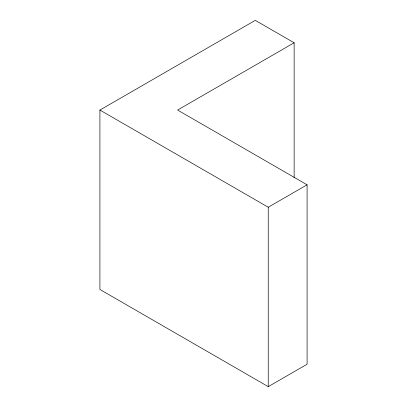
<?xml version="1.0" encoding="UTF-8"?>
<svg xmlns="http://www.w3.org/2000/svg" width="407" height="407" viewBox="0 0 407 407"><rect width="100%" height="100%" fill="white"/><g stroke="black" fill="none" stroke-linecap="round" stroke-linejoin="round"><path stroke-width="0.61" d="M294.134 42.776L177.605 110.058L307.082 184.809L307.082 364.224L268.238 386.65L99.919 289.469L99.919 110.058L255.291 20.35L294.134 42.776L294.134 177.813M99.919 110.058L268.238 207.234L307.082 184.809M268.238 207.234L268.238 386.65"/></g></svg>
